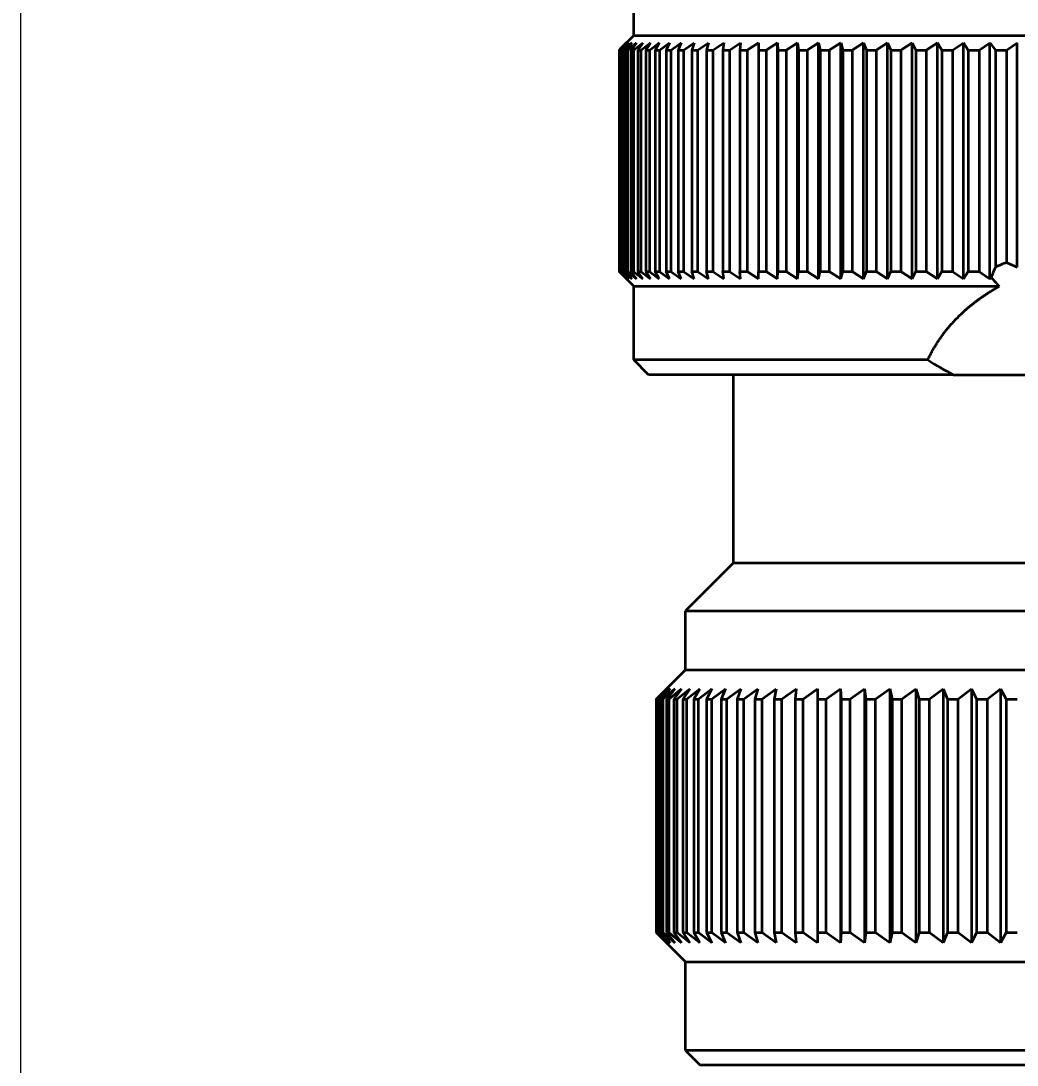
# Model space of a CAD drawing. Extents: x 23 to 417, y 3 to 294.
# Drawn here: x 53.39 to 60.14, y 170.25 to 177.33 of the extents above; entities that cross this region are included whole.
import ezdxf
from ezdxf.enums import TextEntityAlignment as Align

# ---------------------------------------------------------------- set-up
doc = ezdxf.new("R2010")
doc.units = 0
doc.layers.get('0').update_dxf_attribs({"lineweight": 13})
doc.styles.get("Standard").update_dxf_attribs({"font": 'isocp.shx'})
doc.dimstyles.get("Standard").update_dxf_attribs({"dimtxt": 2.5, "dimasz": 2.5, "dimexe": 1.25, "dimexo": 0.625, "dimtad": 1, "dimtxsty": 'Standard', "dimcen": 2.5, "dimadec": 0, "dimazin": 0, "dimtfac": 1, "dimtmove": 0, "dimatfit": 0, "dimfxl": 0, "dimarcsym": 0})

# ---------------------------------------------------------------- blocks, each defined once
blk = doc.blocks.new('*D302')
at = {"color": 230, "lineweight": 13, "transparency": 16777216}
for p, q in [((53.3879, 162.6787), (53.3879, 188.9683)), ((53.3879, 188.9683), (88.9879, 188.9683)), ((88.9879, 162.6787), (88.9879, 188.9683))]:
    blk.add_line(p, q, dxfattribs=at)
for points in [[(55.3198, 189.4859), (53.3879, 188.9683), (55.3198, 188.4506)], [(87.0561, 188.4506), (88.9879, 188.9683), (87.0561, 189.4859)]]:
    blk.add_lwpolyline(points, dxfattribs=at)
for s, height, width, p, p2 in [('[', 2, 1.552524, (75.3042, 190.9683), (76.0805, 190.9683)), (']', 2, 1.552524, (79.6344, 190.9683), (80.4107, 190.9683)), ('178', 2, 1.44619, (63.7415, 190.9683), (68.8031, 190.9683)), ('7', 2, 1.412625, (77.0805, 190.9683), (78.6344, 190.9683)), ('%%p2', 1.4, 1.254643, (70.0031, 191.2683), (72.3042, 191.2683)), ('/', 1, 1.818182, (73.3042, 191.4683), (74.3042, 191.4683))]:
    blk.add_text(s, height=height, dxfattribs=dict(at, width=width)).set_placement(p, p2, align=Align.FIT)
blk = doc.blocks.new('*D303')
at = {"color": 30, "lineweight": 13, "transparency": 16777216}
blk.add_line((53.3879, 162.6787), (53.3879, 184.3719), dxfattribs=at)
at = {"color": 30, "lineweight": 13, "ltscale": 0.445, "transparency": 16777216}
blk.add_line((53.3879, 184.3719), (71.1879, 184.3719), dxfattribs=at)
at = {"color": 30, "lineweight": 13, "ltscale": 0.43524, "transparency": 16777216}
blk.add_line((71.1879, 166.9623), (71.1879, 184.3719), dxfattribs=at)
at = {"color": 30, "lineweight": 13, "transparency": 16777216}
for points in [[(55.3198, 184.8896), (53.3879, 184.3719), (55.3198, 183.8543)], [(69.2561, 183.8543), (71.1879, 184.3719), (69.2561, 184.8896)]]:
    blk.add_lwpolyline(points, dxfattribs=at)
for s, height, width, p, p2 in [('[', 2, 1.552524, (63.7767, 186.3719), (64.553, 186.3719)), (']', 2, 1.552524, (68.1069, 186.3719), (68.8832, 186.3719)), ('89', 2, 1.251435, (57.469, 186.3719), (60.7767, 186.3719)), ('4', 2, 1.195298, (65.553, 186.3719), (67.1069, 186.3719)), ('/', 1, 1.818182, (61.7767, 186.8719), (62.7767, 186.8719))]:
    blk.add_text(s, height=height, dxfattribs=dict(at, width=width)).set_placement(p, p2, align=Align.FIT)
blk = doc.blocks.new('BLOCK4442')
at = {"color": 7, "lineweight": 35, "ltscale": 0.0625}
for p, q in [((-68.25, 122.65), (-68.25, 125.15)), ((-68.25, 111.65), (-68.25, 114.15))]:
    blk.add_line(p, q, dxfattribs=at)
at = {"color": 7, "lineweight": 35, "ltscale": 0.01621}
blk.add_line((-68.25, 122.65), (-68.708, 122.192), dxfattribs=at)
at = {"color": 7, "lineweight": 35, "ltscale": 0.48125}
blk.add_line((-68.25, 122.65), (-49, 122.65), dxfattribs=at)
at = {"color": 7, "lineweight": 35, "ltscale": 0.001451}
blk.add_line((-68.709, 122.191), (-68.75, 122.15), dxfattribs=at)
at = {"color": 7, "lineweight": 35, "ltscale": 0.000125614}
for p, q in [((-68.75, 122.15), (-68.745, 122.15)), ((-68.75, 114.65), (-68.745, 114.65))]:
    blk.add_line(p, q, dxfattribs=at)
at = {"color": 7, "lineweight": 35, "ltscale": 0.1875}
for p, q in [((-68.75, 122.15), (-68.75, 114.65)), ((-68.745, 122.15), (-68.745, 114.65)), ((-68.723, 122.15), (-68.723, 114.65)), ((-68.697, 122.15), (-68.697, 114.65)), ((-68.645, 122.15), (-68.645, 114.65)), ((-68.6, 122.15), (-68.6, 114.65)), ((-68.519, 122.15), (-68.519, 114.65)), ((-68.454, 122.15), (-68.454, 114.65)), ((-68.342, 122.15), (-68.342, 114.65)), ((-68.258, 122.15), (-68.258, 114.65)), ((-68.117, 122.15), (-68.117, 114.65)), ((-68.013, 122.15), (-68.013, 114.65)), ((-67.844, 122.15), (-67.844, 114.65)), ((-67.721, 122.15), (-67.721, 114.65)), ((-67.523, 122.15), (-67.523, 114.65)), ((-67.381, 122.15), (-67.381, 114.65)), ((-67.156, 122.15), (-67.156, 114.65)), ((-66.995, 122.15), (-66.995, 114.65)), ((-66.742, 122.15), (-66.742, 114.65)), ((-66.563, 122.15), (-66.563, 114.65)), ((-66.284, 122.15), (-66.284, 114.65)), ((-66.087, 122.15), (-66.087, 114.65)), ((-65.782, 122.15), (-65.782, 114.65)), ((-65.567, 122.15), (-65.567, 114.65)), ((-65.237, 122.15), (-65.237, 114.65)), ((-65.006, 122.15), (-65.006, 114.65)), ((-64.652, 122.15), (-64.652, 114.65)), ((-64.405, 122.15), (-64.405, 114.65)), ((-64.027, 122.15), (-64.027, 114.65)), ((-63.764, 122.15), (-63.764, 114.65)), ((-63.364, 122.15), (-63.364, 114.65)), ((-63.087, 122.15), (-63.087, 114.65)), ((-62.665, 122.15), (-62.665, 114.65)), ((-62.373, 122.15), (-62.373, 114.65)), ((-61.931, 122.15), (-61.931, 114.65)), ((-61.626, 122.15), (-61.626, 114.65)), ((-61.165, 122.15), (-61.165, 114.65)), ((-60.847, 122.15), (-60.847, 114.65)), ((-60.368, 122.15), (-60.368, 114.65)), ((-60.038, 122.15), (-60.038, 114.65)), ((-59.542, 122.15), (-59.542, 114.65)), ((-59.202, 122.15), (-59.202, 114.65)), ((-58.689, 122.15), (-58.689, 114.65)), ((-58.339, 122.15), (-58.339, 114.65)), ((-57.812, 122.15), (-57.812, 114.65)), ((-57.453, 122.15), (-57.453, 114.65)), ((-56.913, 122.15), (-56.913, 114.65)), ((-56.545, 122.15), (-56.545, 114.65))]:
    blk.add_line(p, q, dxfattribs=at)
at = {"color": 7, "lineweight": 35, "ltscale": 0.009029}
for p, q in [((-68.745, 122.15), (-68.485, 122.401)), ((-68.745, 114.65), (-68.485, 114.399))]:
    blk.add_line(p, q, dxfattribs=at)
at = {"color": 7, "lineweight": 35, "ltscale": 0.008636}
for p, q in [((-68.485, 122.401), (-68.723, 122.15)), ((-68.485, 114.399), (-68.723, 114.65))]:
    blk.add_line(p, q, dxfattribs=at)
at = {"color": 7, "lineweight": 35, "ltscale": 0.000627673}
for p, q in [((-68.723, 122.15), (-68.697, 122.15)), ((-68.723, 114.65), (-68.697, 114.65))]:
    blk.add_line(p, q, dxfattribs=at)
at = {"color": 7, "lineweight": 35, "ltscale": 0.009286}
for p, q in [((-68.697, 122.15), (-68.424, 122.401)), ((-68.697, 114.65), (-68.424, 114.399))]:
    blk.add_line(p, q, dxfattribs=at)
at = {"color": 7, "lineweight": 35, "ltscale": 0.008372}
for p, q in [((-68.424, 122.401), (-68.645, 122.15)), ((-68.424, 114.399), (-68.645, 114.65))]:
    blk.add_line(p, q, dxfattribs=at)
at = {"color": 7, "lineweight": 35, "ltscale": 0.001128}
for p, q in [((-68.645, 122.15), (-68.6, 122.15)), ((-68.645, 114.65), (-68.6, 114.65))]:
    blk.add_line(p, q, dxfattribs=at)
at = {"color": 7, "lineweight": 35, "ltscale": 0.009535}
for p, q in [((-68.6, 122.15), (-68.313, 122.401)), ((-68.6, 114.65), (-68.313, 114.399))]:
    blk.add_line(p, q, dxfattribs=at)
at = {"color": 7, "lineweight": 35, "ltscale": 0.008109}
for p, q in [((-68.313, 122.401), (-68.519, 122.15)), ((-68.313, 114.399), (-68.519, 114.65))]:
    blk.add_line(p, q, dxfattribs=at)
at = {"color": 7, "lineweight": 35, "ltscale": 0.001626}
for p, q in [((-68.519, 122.15), (-68.454, 122.15)), ((-68.519, 114.65), (-68.454, 114.65))]:
    blk.add_line(p, q, dxfattribs=at)
at = {"color": 7, "lineweight": 35, "ltscale": 0.009776}
for p, q in [((-68.454, 122.15), (-68.154, 122.401)), ((-68.454, 114.65), (-68.154, 114.399))]:
    blk.add_line(p, q, dxfattribs=at)
at = {"color": 7, "lineweight": 35, "ltscale": 0.007851}
for p, q in [((-68.154, 122.401), (-68.342, 122.15)), ((-68.154, 114.399), (-68.342, 114.65))]:
    blk.add_line(p, q, dxfattribs=at)
at = {"color": 7, "lineweight": 35, "ltscale": 0.002119}
for p, q in [((-68.342, 122.15), (-68.258, 122.15)), ((-68.342, 114.65), (-68.258, 114.65))]:
    blk.add_line(p, q, dxfattribs=at)
at = {"color": 7, "lineweight": 35, "ltscale": 0.010006}
for p, q in [((-68.258, 122.15), (-67.946, 122.401)), ((-68.258, 114.65), (-67.946, 114.399))]:
    blk.add_line(p, q, dxfattribs=at)
at = {"color": 7, "lineweight": 35, "ltscale": 0.0076}
for p, q in [((-67.946, 122.401), (-68.117, 122.15)), ((-67.946, 114.399), (-68.117, 114.65))]:
    blk.add_line(p, q, dxfattribs=at)
at = {"color": 7, "lineweight": 35, "ltscale": 0.002607}
for p, q in [((-68.117, 122.15), (-68.013, 122.15)), ((-68.117, 114.65), (-68.013, 114.65))]:
    blk.add_line(p, q, dxfattribs=at)
at = {"color": 7, "lineweight": 35, "ltscale": 0.010224}
for p, q in [((-68.013, 122.15), (-67.69, 122.401)), ((-68.013, 114.65), (-67.69, 114.399))]:
    blk.add_line(p, q, dxfattribs=at)
at = {"color": 7, "lineweight": 35, "ltscale": 0.00736}
for p, q in [((-67.69, 122.401), (-67.844, 122.15)), ((-67.69, 114.399), (-67.844, 114.65))]:
    blk.add_line(p, q, dxfattribs=at)
at = {"color": 7, "lineweight": 35, "ltscale": 0.003089}
for p, q in [((-67.844, 122.15), (-67.721, 122.15)), ((-67.844, 114.65), (-67.721, 114.65))]:
    blk.add_line(p, q, dxfattribs=at)
at = {"color": 7, "lineweight": 35, "ltscale": 0.010429}
for p, q in [((-67.721, 122.15), (-67.387, 122.401)), ((-67.721, 114.65), (-67.387, 114.399))]:
    blk.add_line(p, q, dxfattribs=at)
at = {"color": 7, "lineweight": 35, "ltscale": 0.007135}
for p, q in [((-67.387, 122.401), (-67.523, 122.15)), ((-67.387, 114.399), (-67.523, 114.65))]:
    blk.add_line(p, q, dxfattribs=at)
at = {"color": 7, "lineweight": 35, "ltscale": 0.003563}
for p, q in [((-67.523, 122.15), (-67.381, 122.15)), ((-67.523, 114.65), (-67.381, 114.65))]:
    blk.add_line(p, q, dxfattribs=at)
at = {"color": 7, "lineweight": 35, "ltscale": 0.010619}
for p, q in [((-67.381, 122.15), (-67.038, 122.401)), ((-67.381, 114.65), (-67.038, 114.399))]:
    blk.add_line(p, q, dxfattribs=at)
at = {"color": 7, "lineweight": 35, "ltscale": 0.006928}
for p, q in [((-67.038, 122.401), (-67.156, 122.15)), ((-67.038, 114.399), (-67.156, 114.65))]:
    blk.add_line(p, q, dxfattribs=at)
at = {"color": 7, "lineweight": 35, "ltscale": 0.004028}
for p, q in [((-67.156, 122.15), (-66.995, 122.15)), ((-67.156, 114.65), (-66.995, 114.65))]:
    blk.add_line(p, q, dxfattribs=at)
at = {"color": 7, "lineweight": 35, "ltscale": 0.010793}
for p, q in [((-66.995, 122.15), (-66.643, 122.401)), ((-66.995, 114.65), (-66.643, 114.399))]:
    blk.add_line(p, q, dxfattribs=at)
at = {"color": 7, "lineweight": 35, "ltscale": 0.006743}
for p, q in [((-66.643, 122.401), (-66.742, 122.15)), ((-66.643, 114.399), (-66.742, 114.65))]:
    blk.add_line(p, q, dxfattribs=at)
at = {"color": 7, "lineweight": 35, "ltscale": 0.004482}
for p, q in [((-66.742, 122.15), (-66.563, 122.15)), ((-66.742, 114.65), (-66.563, 114.65))]:
    blk.add_line(p, q, dxfattribs=at)
at = {"color": 7, "lineweight": 35, "ltscale": 0.01095}
for p, q in [((-66.563, 122.15), (-66.204, 122.401)), ((-66.563, 114.65), (-66.204, 114.399))]:
    blk.add_line(p, q, dxfattribs=at)
at = {"color": 7, "lineweight": 35, "ltscale": 0.006584}
for p, q in [((-66.204, 122.401), (-66.284, 122.15)), ((-66.204, 114.399), (-66.284, 114.65))]:
    blk.add_line(p, q, dxfattribs=at)
at = {"color": 7, "lineweight": 35, "ltscale": 0.004925}
for p, q in [((-66.284, 122.15), (-66.087, 122.15)), ((-66.284, 114.65), (-66.087, 114.65))]:
    blk.add_line(p, q, dxfattribs=at)
at = {"color": 7, "lineweight": 35, "ltscale": 0.01109}
for p, q in [((-66.087, 122.15), (-65.721, 122.401)), ((-66.087, 114.65), (-65.721, 114.399))]:
    blk.add_line(p, q, dxfattribs=at)
at = {"color": 7, "lineweight": 35, "ltscale": 0.006456}
for p, q in [((-65.721, 122.401), (-65.782, 122.15)), ((-65.721, 114.399), (-65.782, 114.65))]:
    blk.add_line(p, q, dxfattribs=at)
at = {"color": 7, "lineweight": 35, "ltscale": 0.005356}
for p, q in [((-65.782, 122.15), (-65.567, 122.15)), ((-65.782, 114.65), (-65.567, 114.65))]:
    blk.add_line(p, q, dxfattribs=at)
at = {"color": 7, "lineweight": 35, "ltscale": 0.011212}
for p, q in [((-65.567, 122.15), (-65.196, 122.401)), ((-65.567, 114.65), (-65.196, 114.399))]:
    blk.add_line(p, q, dxfattribs=at)
at = {"color": 7, "lineweight": 35, "ltscale": 0.006359}
for p, q in [((-65.196, 122.401), (-65.237, 122.15)), ((-65.196, 114.399), (-65.237, 114.65))]:
    blk.add_line(p, q, dxfattribs=at)
at = {"color": 7, "lineweight": 35, "ltscale": 0.005774}
for p, q in [((-65.237, 122.15), (-65.006, 122.15)), ((-65.237, 114.65), (-65.006, 114.65))]:
    blk.add_line(p, q, dxfattribs=at)
at = {"color": 7, "lineweight": 35, "ltscale": 0.011314}
for p, q in [((-65.006, 122.15), (-64.63, 122.401)), ((-65.006, 114.65), (-64.63, 114.399))]:
    blk.add_line(p, q, dxfattribs=at)
at = {"color": 7, "lineweight": 35, "ltscale": 0.006298}
for p, q in [((-64.63, 122.401), (-64.652, 122.15)), ((-64.63, 114.399), (-64.652, 114.65))]:
    blk.add_line(p, q, dxfattribs=at)
at = {"color": 7, "lineweight": 35, "ltscale": 0.006176}
for p, q in [((-64.652, 122.15), (-64.405, 122.15)), ((-64.652, 114.65), (-64.405, 114.65))]:
    blk.add_line(p, q, dxfattribs=at)
at = {"color": 7, "lineweight": 35, "ltscale": 0.011397}
for p, q in [((-64.405, 122.15), (-64.024, 122.401)), ((-64.405, 114.65), (-64.024, 114.399))]:
    blk.add_line(p, q, dxfattribs=at)
at = {"color": 7, "lineweight": 35, "ltscale": 0.006274}
for p, q in [((-64.024, 122.401), (-64.027, 122.15)), ((-64.024, 114.399), (-64.027, 114.65))]:
    blk.add_line(p, q, dxfattribs=at)
at = {"color": 7, "lineweight": 35, "ltscale": 0.006563}
for p, q in [((-64.027, 122.15), (-63.764, 122.15)), ((-64.027, 114.65), (-63.764, 114.65))]:
    blk.add_line(p, q, dxfattribs=at)
at = {"color": 7, "lineweight": 35, "ltscale": 0.011461}
for p, q in [((-63.764, 122.15), (-63.381, 122.401)), ((-63.764, 114.65), (-63.381, 114.399))]:
    blk.add_line(p, q, dxfattribs=at)
at = {"color": 7, "lineweight": 35, "ltscale": 0.006288}
for p, q in [((-63.381, 122.401), (-63.364, 122.15)), ((-63.381, 114.399), (-63.364, 114.65))]:
    blk.add_line(p, q, dxfattribs=at)
at = {"color": 7, "lineweight": 35, "ltscale": 0.200048}
for p, q in [((-63.381, 114.399), (-63.381, 122.401)), ((-62.701, 114.399), (-62.701, 122.401)), ((-61.987, 114.399), (-61.987, 122.401)), ((-61.239, 114.399), (-61.239, 122.401)), ((-60.461, 114.399), (-60.461, 122.401)), ((-59.654, 114.399), (-59.654, 122.401)), ((-58.82, 114.399), (-58.82, 122.401)), ((-57.961, 114.399), (-57.961, 122.401)), ((-57.08, 114.399), (-57.08, 122.401)), ((-56.178, 114.399), (-56.178, 122.401))]:
    blk.add_line(p, q, dxfattribs=at)
at = {"color": 7, "lineweight": 35, "ltscale": 0.006934}
for p, q in [((-63.364, 122.15), (-63.087, 122.15)), ((-63.364, 114.65), (-63.087, 114.65))]:
    blk.add_line(p, q, dxfattribs=at)
at = {"color": 7, "lineweight": 35, "ltscale": 0.011504}
for p, q in [((-63.087, 122.15), (-62.701, 122.401)), ((-63.087, 114.65), (-62.701, 114.399))]:
    blk.add_line(p, q, dxfattribs=at)
at = {"color": 7, "lineweight": 35, "ltscale": 0.006339}
for p, q in [((-62.701, 122.401), (-62.665, 122.15)), ((-62.701, 114.399), (-62.665, 114.65))]:
    blk.add_line(p, q, dxfattribs=at)
at = {"color": 7, "lineweight": 35, "ltscale": 0.007287}
for p, q in [((-62.665, 122.15), (-62.373, 122.15)), ((-62.665, 114.65), (-62.373, 114.65))]:
    blk.add_line(p, q, dxfattribs=at)
at = {"color": 7, "lineweight": 35, "ltscale": 0.011527}
for p, q in [((-62.373, 122.15), (-61.987, 122.401)), ((-62.373, 114.65), (-61.987, 114.399))]:
    blk.add_line(p, q, dxfattribs=at)
at = {"color": 7, "lineweight": 35, "ltscale": 0.006425}
for p, q in [((-61.987, 122.401), (-61.931, 122.15)), ((-61.987, 114.399), (-61.931, 114.65))]:
    blk.add_line(p, q, dxfattribs=at)
at = {"color": 7, "lineweight": 35, "ltscale": 0.007622}
for p, q in [((-61.931, 122.15), (-61.626, 122.15)), ((-61.931, 114.65), (-61.626, 114.65))]:
    blk.add_line(p, q, dxfattribs=at)
at = {"color": 7, "lineweight": 35, "ltscale": 0.011529}
for p, q in [((-61.626, 122.15), (-61.239, 122.401)), ((-61.626, 114.65), (-61.239, 114.399))]:
    blk.add_line(p, q, dxfattribs=at)
at = {"color": 7, "lineweight": 35, "ltscale": 0.006546}
for p, q in [((-61.239, 122.401), (-61.165, 122.15)), ((-61.239, 114.399), (-61.165, 114.65))]:
    blk.add_line(p, q, dxfattribs=at)
at = {"color": 7, "lineweight": 35, "ltscale": 0.007937}
for p, q in [((-61.165, 122.15), (-60.847, 122.15)), ((-61.165, 114.65), (-60.847, 114.65))]:
    blk.add_line(p, q, dxfattribs=at)
at = {"color": 7, "lineweight": 35, "ltscale": 0.011511}
for p, q in [((-60.847, 122.15), (-60.461, 122.401)), ((-60.847, 114.65), (-60.461, 114.399))]:
    blk.add_line(p, q, dxfattribs=at)
at = {"color": 7, "lineweight": 35, "ltscale": 0.006696}
for p, q in [((-60.461, 122.401), (-60.368, 122.15)), ((-60.461, 114.399), (-60.368, 114.65))]:
    blk.add_line(p, q, dxfattribs=at)
at = {"color": 7, "lineweight": 35, "ltscale": 0.008232}
for p, q in [((-60.368, 122.15), (-60.038, 122.15)), ((-60.368, 114.65), (-60.038, 114.65))]:
    blk.add_line(p, q, dxfattribs=at)
at = {"color": 7, "lineweight": 35, "ltscale": 0.011472}
for p, q in [((-60.038, 122.15), (-59.654, 122.401)), ((-60.038, 114.65), (-59.654, 114.399))]:
    blk.add_line(p, q, dxfattribs=at)
at = {"color": 7, "lineweight": 35, "ltscale": 0.006874}
for p, q in [((-59.654, 122.401), (-59.542, 122.15)), ((-59.654, 114.399), (-59.542, 114.65))]:
    blk.add_line(p, q, dxfattribs=at)
at = {"color": 7, "lineweight": 35, "ltscale": 0.008507}
for p, q in [((-59.542, 122.15), (-59.202, 122.15)), ((-59.542, 114.65), (-59.202, 114.65))]:
    blk.add_line(p, q, dxfattribs=at)
at = {"color": 7, "lineweight": 35, "ltscale": 0.011413}
for p, q in [((-59.202, 122.15), (-58.82, 122.401)), ((-59.202, 114.65), (-58.82, 114.399))]:
    blk.add_line(p, q, dxfattribs=at)
at = {"color": 7, "lineweight": 35, "ltscale": 0.007075}
for p, q in [((-58.82, 122.401), (-58.689, 122.15)), ((-58.82, 114.399), (-58.689, 114.65))]:
    blk.add_line(p, q, dxfattribs=at)
at = {"color": 7, "lineweight": 35, "ltscale": 0.00876}
for p, q in [((-58.689, 122.15), (-58.339, 122.15)), ((-58.689, 114.65), (-58.339, 114.65))]:
    blk.add_line(p, q, dxfattribs=at)
at = {"color": 7, "lineweight": 35, "ltscale": 0.011334}
for p, q in [((-58.339, 122.15), (-57.961, 122.401)), ((-58.339, 114.65), (-57.961, 114.399))]:
    blk.add_line(p, q, dxfattribs=at)
at = {"color": 7, "lineweight": 35, "ltscale": 0.007296}
for p, q in [((-57.961, 122.401), (-57.812, 122.15)), ((-57.961, 114.399), (-57.812, 114.65))]:
    blk.add_line(p, q, dxfattribs=at)
at = {"color": 7, "lineweight": 35, "ltscale": 0.008991}
for p, q in [((-57.812, 122.15), (-57.453, 122.15)), ((-57.812, 114.65), (-57.453, 114.65))]:
    blk.add_line(p, q, dxfattribs=at)
at = {"color": 7, "lineweight": 35, "ltscale": 0.011236}
for p, q in [((-57.453, 122.15), (-57.08, 122.401)), ((-57.453, 114.65), (-57.08, 114.399))]:
    blk.add_line(p, q, dxfattribs=at)
at = {"color": 7, "lineweight": 35, "ltscale": 0.007532}
for p, q in [((-57.08, 122.401), (-56.913, 122.15)), ((-57.08, 114.399), (-56.913, 114.65))]:
    blk.add_line(p, q, dxfattribs=at)
at = {"color": 7, "lineweight": 35, "ltscale": 0.009199}
for p, q in [((-56.913, 122.15), (-56.545, 122.15)), ((-56.913, 114.65), (-56.545, 114.65))]:
    blk.add_line(p, q, dxfattribs=at)
at = {"color": 7, "lineweight": 35, "ltscale": 0.011119}
for p, q in [((-56.545, 122.15), (-56.178, 122.401)), ((-56.545, 114.65), (-56.178, 114.399))]:
    blk.add_line(p, q, dxfattribs=at)
at = {"color": 7, "lineweight": 35, "ltscale": 0.00778}
blk.add_line((-56.178, 122.401), (-55.994, 122.15), dxfattribs=at)
at = {"color": 7, "lineweight": 35, "ltscale": 0.009384}
blk.add_line((-55.994, 122.15), (-55.619, 122.15), dxfattribs=at)
at = {"color": 7, "lineweight": 35, "ltscale": 0.183912}
blk.add_line((-55.994, 122.15), (-55.994, 114.794), dxfattribs=at)
at = {"color": 7, "lineweight": 35, "ltscale": 0.010983}
blk.add_line((-55.619, 122.15), (-55.258, 122.401), dxfattribs=at)
at = {"color": 7, "lineweight": 35, "ltscale": 0.179895}
blk.add_line((-55.619, 122.15), (-55.619, 114.954), dxfattribs=at)
at = {"color": 7, "lineweight": 35, "ltscale": 0.190265}
blk.add_line((-55.258, 114.79), (-55.258, 122.401), dxfattribs=at)
at = {"color": 7, "lineweight": 35, "ltscale": 0.009901}
blk.add_line((-55.619, 114.954), (-55.258, 114.79), dxfattribs=at)
at = {"color": 7, "lineweight": 35, "ltscale": 0.001371}
blk.add_line((-68.711, 114.611), (-68.75, 114.65), dxfattribs=at)
at = {"color": 7, "lineweight": 35, "ltscale": 0.01629}
blk.add_line((-68.25, 114.15), (-68.711, 114.611), dxfattribs=at)
at = {"color": 7, "lineweight": 35, "ltscale": 0.001563}
blk.add_line((-56.178, 114.399), (-56.141, 114.449), dxfattribs=at)
at = {"color": 7, "lineweight": 35, "ltscale": 0.309718}
blk.add_line((-68.25, 114.15), (-55.861, 114.15), dxfattribs=at)
at = {"color": 7, "lineweight": 35, "ltscale": 0.249049}
blk.add_line((-58.288, 111.65), (-68.25, 111.65), dxfattribs=at)
at = {"color": 7, "lineweight": 35, "ltscale": 0.017678}
for p, q in [((-67.75, 111.15), (-68.25, 111.65)), ((-66.5, 88.25), (-66, 87.75))]:
    blk.add_line(p, q, dxfattribs=at)
at = {"color": 7, "lineweight": 35, "ltscale": 0.258096}
blk.add_line((-57.426, 111.15), (-67.75, 111.15), dxfattribs=at)
at = {"color": 7, "lineweight": 35, "ltscale": 0.159375}
blk.add_line((-64.875, 104.775), (-64.875, 111.15), dxfattribs=at)
at = {"color": 7, "lineweight": 35, "ltscale": 0.173154}
blk.add_line((-57.426, 111.15), (-50.5, 111.15), dxfattribs=at)
at = {"color": 7, "lineweight": 35, "ltscale": 0.057452}
blk.add_line((-64.875, 104.775), (-66.5, 103.15), dxfattribs=at)
at = {"color": 7, "lineweight": 35, "ltscale": 0.396875}
blk.add_line((-64.875, 104.775), (-49, 104.775), dxfattribs=at)
at = {"color": 7, "lineweight": 35, "ltscale": 0.05}
blk.add_line((-66.5, 101.15), (-66.5, 103.15), dxfattribs=at)
at = {"color": 7, "lineweight": 35, "ltscale": 0.4375}
for p, q in [((-66.5, 103.15), (-49, 103.15)), ((-66.5, 101.15), (-49, 101.15)), ((-66.5, 91.25), (-49, 91.25)), ((-49, 88.25), (-66.5, 88.25))]:
    blk.add_line(p, q, dxfattribs=at)
at = {"color": 7, "lineweight": 35, "ltscale": 0.022788}
for p, q in [((-66.5, 101.15), (-67.145, 100.505)), ((-67.145, 91.895), (-66.5, 91.25))]:
    blk.add_line(p, q, dxfattribs=at)
at = {"color": 7, "lineweight": 35, "ltscale": 0.012508}
for p, q in [((-67.497, 100.15), (-67.145, 100.505)), ((-67.145, 100.505), (-67.497, 100.15)), ((-67.497, 92.25), (-67.145, 91.895))]:
    blk.add_line(p, q, dxfattribs=at)
at = {"color": 7, "lineweight": 35, "ltscale": 0.012869}
for p, q in [((-67.485, 100.15), (-67.113, 100.505)), ((-67.113, 91.895), (-67.485, 92.25))]:
    blk.add_line(p, q, dxfattribs=at)
at = {"color": 7, "lineweight": 35, "ltscale": 0.012136}
for p, q in [((-67.113, 100.505), (-67.443, 100.15)), ((-67.443, 92.25), (-67.113, 91.895))]:
    blk.add_line(p, q, dxfattribs=at)
at = {"color": 7, "lineweight": 35, "ltscale": 0.013216}
for p, q in [((-67.408, 100.15), (-67.017, 100.505)), ((-67.017, 91.895), (-67.408, 92.25))]:
    blk.add_line(p, q, dxfattribs=at)
at = {"color": 7, "lineweight": 35, "ltscale": 0.011758}
for p, q in [((-67.017, 100.505), (-67.325, 100.15)), ((-67.325, 92.25), (-67.017, 91.895))]:
    blk.add_line(p, q, dxfattribs=at)
at = {"color": 7, "lineweight": 35, "ltscale": 0.013544}
for p, q in [((-67.267, 100.15), (-66.858, 100.505)), ((-66.858, 91.895), (-67.267, 92.25))]:
    blk.add_line(p, q, dxfattribs=at)
at = {"color": 7, "lineweight": 35, "ltscale": 0.011379}
for p, q in [((-66.858, 100.505), (-67.143, 100.15)), ((-67.143, 92.25), (-66.858, 91.895))]:
    blk.add_line(p, q, dxfattribs=at)
at = {"color": 7, "lineweight": 35, "ltscale": 0.013851}
for p, q in [((-67.062, 100.15), (-66.637, 100.505)), ((-66.637, 91.895), (-67.062, 92.25))]:
    blk.add_line(p, q, dxfattribs=at)
at = {"color": 7, "lineweight": 35, "ltscale": 0.011003}
for p, q in [((-66.637, 100.505), (-66.896, 100.15)), ((-66.896, 92.25), (-66.637, 91.895))]:
    blk.add_line(p, q, dxfattribs=at)
at = {"color": 7, "lineweight": 35, "ltscale": 0.014133}
for p, q in [((-66.793, 100.15), (-66.353, 100.505)), ((-66.353, 91.895), (-66.793, 92.25))]:
    blk.add_line(p, q, dxfattribs=at)
at = {"color": 7, "lineweight": 35, "ltscale": 0.010638}
for p, q in [((-66.353, 100.505), (-66.587, 100.15)), ((-66.587, 92.25), (-66.353, 91.895))]:
    blk.add_line(p, q, dxfattribs=at)
at = {"color": 7, "lineweight": 35, "ltscale": 0.014389}
for p, q in [((-66.462, 100.15), (-66.009, 100.505)), ((-66.009, 91.895), (-66.462, 92.25))]:
    blk.add_line(p, q, dxfattribs=at)
at = {"color": 7, "lineweight": 35, "ltscale": 0.010289}
for p, q in [((-66.009, 100.505), (-66.217, 100.15)), ((-66.217, 92.25), (-66.009, 91.895))]:
    blk.add_line(p, q, dxfattribs=at)
at = {"color": 7, "lineweight": 35, "ltscale": 0.014616}
for p, q in [((-66.069, 100.15), (-65.605, 100.505)), ((-65.605, 91.895), (-66.069, 92.25))]:
    blk.add_line(p, q, dxfattribs=at)
at = {"color": 7, "lineweight": 35, "ltscale": 0.009964}
for p, q in [((-65.605, 100.505), (-65.785, 100.15)), ((-65.785, 92.25), (-65.605, 91.895))]:
    blk.add_line(p, q, dxfattribs=at)
at = {"color": 7, "lineweight": 35, "ltscale": 0.014813}
for p, q in [((-65.616, 100.15), (-65.142, 100.505)), ((-65.142, 91.895), (-65.616, 92.25))]:
    blk.add_line(p, q, dxfattribs=at)
at = {"color": 7, "lineweight": 35, "ltscale": 0.009669}
for p, q in [((-65.142, 100.505), (-65.295, 100.15)), ((-65.295, 92.25), (-65.142, 91.895))]:
    blk.add_line(p, q, dxfattribs=at)
at = {"color": 7, "lineweight": 35, "ltscale": 0.014977}
for p, q in [((-65.105, 100.15), (-64.623, 100.505)), ((-64.623, 91.895), (-65.105, 92.25))]:
    blk.add_line(p, q, dxfattribs=at)
at = {"color": 7, "lineweight": 35, "ltscale": 0.009413}
for p, q in [((-64.623, 100.505), (-64.747, 100.15)), ((-64.747, 92.25), (-64.623, 91.895))]:
    blk.add_line(p, q, dxfattribs=at)
at = {"color": 7, "lineweight": 35, "ltscale": 0.015108}
for p, q in [((-64.538, 100.15), (-64.049, 100.505)), ((-64.049, 91.895), (-64.538, 92.25))]:
    blk.add_line(p, q, dxfattribs=at)
at = {"color": 7, "lineweight": 35, "ltscale": 0.0092}
for p, q in [((-64.049, 100.505), (-64.145, 100.15)), ((-64.145, 92.25), (-64.049, 91.895))]:
    blk.add_line(p, q, dxfattribs=at)
at = {"color": 7, "lineweight": 35, "ltscale": 0.015205}
for p, q in [((-63.916, 100.15), (-63.422, 100.505)), ((-63.422, 91.895), (-63.916, 92.25))]:
    blk.add_line(p, q, dxfattribs=at)
at = {"color": 7, "lineweight": 35, "ltscale": 0.009039}
for p, q in [((-63.422, 100.505), (-63.488, 100.15)), ((-63.488, 92.25), (-63.422, 91.895))]:
    blk.add_line(p, q, dxfattribs=at)
at = {"color": 7, "lineweight": 35, "ltscale": 0.015267}
for p, q in [((-63.241, 100.15), (-62.745, 100.505)), ((-62.745, 91.895), (-63.241, 92.25))]:
    blk.add_line(p, q, dxfattribs=at)
at = {"color": 7, "lineweight": 35, "ltscale": 0.008934}
for p, q in [((-62.745, 100.505), (-62.782, 100.15)), ((-62.782, 92.25), (-62.745, 91.895))]:
    blk.add_line(p, q, dxfattribs=at)
at = {"color": 7, "lineweight": 35, "ltscale": 0.015294}
for p, q in [((-62.517, 100.15), (-62.019, 100.505)), ((-62.019, 91.895), (-62.517, 92.25))]:
    blk.add_line(p, q, dxfattribs=at)
at = {"color": 7, "lineweight": 35, "ltscale": 0.008888}
for p, q in [((-62.019, 100.505), (-62.026, 100.15)), ((-62.026, 92.25), (-62.019, 91.895))]:
    blk.add_line(p, q, dxfattribs=at)
at = {"color": 7, "lineweight": 35, "ltscale": 0.015285}
for p, q in [((-61.745, 100.15), (-61.247, 100.505)), ((-61.247, 91.895), (-61.745, 92.25))]:
    blk.add_line(p, q, dxfattribs=at)
at = {"color": 7, "lineweight": 35, "ltscale": 0.008904}
for p, q in [((-61.247, 100.505), (-61.225, 100.15)), ((-61.225, 92.25), (-61.247, 91.895))]:
    blk.add_line(p, q, dxfattribs=at)
at = {"color": 7, "lineweight": 35, "ltscale": 0.215273}
for p, q in [((-61.247, 100.505), (-61.247, 91.895)), ((-60.433, 100.505), (-60.433, 91.895)), ((-59.578, 100.505), (-59.578, 91.895)), ((-58.686, 100.505), (-58.686, 91.895)), ((-57.76, 100.505), (-57.76, 91.895)), ((-56.803, 100.505), (-56.803, 91.895)), ((-55.819, 100.505), (-55.819, 91.895))]:
    blk.add_line(p, q, dxfattribs=at)
at = {"color": 7, "lineweight": 35, "ltscale": 0.015241}
for p, q in [((-60.928, 100.15), (-60.433, 100.505)), ((-60.433, 91.895), (-60.928, 92.25))]:
    blk.add_line(p, q, dxfattribs=at)
at = {"color": 7, "lineweight": 35, "ltscale": 0.008979}
for p, q in [((-60.433, 100.505), (-60.381, 100.15)), ((-60.381, 92.25), (-60.433, 91.895))]:
    blk.add_line(p, q, dxfattribs=at)
at = {"color": 7, "lineweight": 35, "ltscale": 0.015161}
for p, q in [((-60.069, 100.15), (-59.578, 100.505)), ((-59.578, 91.895), (-60.069, 92.25))]:
    blk.add_line(p, q, dxfattribs=at)
at = {"color": 7, "lineweight": 35, "ltscale": 0.009113}
for p, q in [((-59.578, 100.505), (-59.497, 100.15)), ((-59.497, 92.25), (-59.578, 91.895))]:
    blk.add_line(p, q, dxfattribs=at)
at = {"color": 7, "lineweight": 35, "ltscale": 0.015047}
for p, q in [((-59.172, 100.15), (-58.686, 100.505)), ((-58.686, 91.895), (-59.172, 92.25))]:
    blk.add_line(p, q, dxfattribs=at)
at = {"color": 7, "lineweight": 35, "ltscale": 0.009301}
for p, q in [((-58.686, 100.505), (-58.576, 100.15)), ((-58.576, 92.25), (-58.686, 91.895))]:
    blk.add_line(p, q, dxfattribs=at)
at = {"color": 7, "lineweight": 35, "ltscale": 0.014899}
for p, q in [((-58.238, 100.15), (-57.76, 100.505)), ((-57.76, 91.895), (-58.238, 92.25))]:
    blk.add_line(p, q, dxfattribs=at)
at = {"color": 7, "lineweight": 35, "ltscale": 0.009536}
for p, q in [((-57.76, 100.505), (-57.622, 100.15)), ((-57.622, 92.25), (-57.76, 91.895))]:
    blk.add_line(p, q, dxfattribs=at)
at = {"color": 7, "lineweight": 35, "ltscale": 0.014718}
for p, q in [((-57.273, 100.15), (-56.803, 100.505)), ((-56.803, 91.895), (-57.273, 92.25))]:
    blk.add_line(p, q, dxfattribs=at)
at = {"color": 7, "lineweight": 35, "ltscale": 0.009812}
for p, q in [((-56.803, 100.505), (-56.637, 100.15)), ((-56.637, 92.25), (-56.803, 91.895))]:
    blk.add_line(p, q, dxfattribs=at)
at = {"color": 7, "lineweight": 35, "ltscale": 0.014506}
for p, q in [((-56.278, 100.15), (-55.819, 100.505)), ((-55.819, 91.895), (-56.278, 92.25))]:
    blk.add_line(p, q, dxfattribs=at)
at = {"color": 7, "lineweight": 35, "ltscale": 0.010123}
for p, q in [((-55.819, 100.505), (-55.625, 100.15)), ((-55.625, 92.25), (-55.819, 91.895))]:
    blk.add_line(p, q, dxfattribs=at)
at = {"color": 7, "lineweight": 35, "ltscale": 0.1975}
for p, q in [((-67.497, 100.15), (-67.497, 92.25)), ((-67.497, 100.15), (-67.497, 92.25)), ((-67.485, 100.15), (-67.485, 92.25)), ((-67.443, 100.15), (-67.443, 92.25)), ((-67.408, 100.15), (-67.408, 92.25)), ((-67.325, 100.15), (-67.325, 92.25)), ((-67.267, 100.15), (-67.267, 92.25)), ((-67.143, 100.15), (-67.143, 92.25)), ((-67.062, 100.15), (-67.062, 92.25)), ((-66.896, 100.15), (-66.896, 92.25)), ((-66.793, 100.15), (-66.793, 92.25)), ((-66.587, 100.15), (-66.587, 92.25)), ((-66.462, 100.15), (-66.462, 92.25)), ((-66.217, 100.15), (-66.217, 92.25)), ((-66.069, 100.15), (-66.069, 92.25)), ((-65.785, 100.15), (-65.785, 92.25)), ((-65.616, 100.15), (-65.616, 92.25)), ((-65.295, 100.15), (-65.295, 92.25)), ((-65.105, 100.15), (-65.105, 92.25)), ((-64.747, 100.15), (-64.747, 92.25)), ((-64.538, 100.15), (-64.538, 92.25)), ((-64.145, 100.15), (-64.145, 92.25)), ((-63.916, 100.15), (-63.916, 92.25)), ((-63.488, 100.15), (-63.488, 92.25)), ((-63.241, 100.15), (-63.241, 92.25)), ((-62.782, 100.15), (-62.782, 92.25)), ((-62.517, 100.15), (-62.517, 92.25)), ((-62.026, 100.15), (-62.026, 92.25)), ((-61.745, 100.15), (-61.745, 92.25)), ((-61.225, 100.15), (-61.225, 92.25)), ((-60.928, 100.15), (-60.928, 92.25)), ((-60.381, 100.15), (-60.381, 92.25)), ((-60.069, 100.15), (-60.069, 92.25)), ((-59.497, 100.15), (-59.497, 92.25)), ((-59.172, 100.15), (-59.172, 92.25)), ((-58.576, 100.15), (-58.576, 92.25)), ((-58.238, 100.15), (-58.238, 92.25)), ((-57.622, 100.15), (-57.622, 92.25)), ((-57.273, 100.15), (-57.273, 92.25)), ((-56.637, 100.15), (-56.637, 92.25)), ((-56.278, 100.15), (-56.278, 92.25)), ((-55.625, 100.15), (-55.625, 92.25))]:
    blk.add_line(p, q, dxfattribs=at)
at = {"color": 7, "lineweight": 35, "ltscale": 0.000290653}
for p, q in [((-67.497, 100.15), (-67.485, 100.15)), ((-67.497, 92.25), (-67.485, 92.25))]:
    blk.add_line(p, q, dxfattribs=at)
at = {"color": 7, "lineweight": 35, "ltscale": 0.000870937}
for p, q in [((-67.443, 100.15), (-67.408, 100.15)), ((-67.443, 92.25), (-67.408, 92.25))]:
    blk.add_line(p, q, dxfattribs=at)
at = {"color": 7, "lineweight": 35, "ltscale": 0.001448}
for p, q in [((-67.325, 100.15), (-67.267, 100.15)), ((-67.325, 92.25), (-67.267, 92.25))]:
    blk.add_line(p, q, dxfattribs=at)
at = {"color": 7, "lineweight": 35, "ltscale": 0.00202}
for p, q in [((-67.143, 100.15), (-67.062, 100.15)), ((-67.143, 92.25), (-67.062, 92.25))]:
    blk.add_line(p, q, dxfattribs=at)
at = {"color": 7, "lineweight": 35, "ltscale": 0.002585}
for p, q in [((-66.896, 100.15), (-66.793, 100.15)), ((-66.896, 92.25), (-66.793, 92.25))]:
    blk.add_line(p, q, dxfattribs=at)
at = {"color": 7, "lineweight": 35, "ltscale": 0.003141}
for p, q in [((-66.587, 100.15), (-66.462, 100.15)), ((-66.587, 92.25), (-66.462, 92.25))]:
    blk.add_line(p, q, dxfattribs=at)
at = {"color": 7, "lineweight": 35, "ltscale": 0.003686}
for p, q in [((-66.217, 100.15), (-66.069, 100.15)), ((-66.217, 92.25), (-66.069, 92.25))]:
    blk.add_line(p, q, dxfattribs=at)
at = {"color": 7, "lineweight": 35, "ltscale": 0.004218}
for p, q in [((-65.785, 100.15), (-65.616, 100.15)), ((-65.785, 92.25), (-65.616, 92.25))]:
    blk.add_line(p, q, dxfattribs=at)
at = {"color": 7, "lineweight": 35, "ltscale": 0.004735}
for p, q in [((-65.295, 100.15), (-65.105, 100.15)), ((-65.295, 92.25), (-65.105, 92.25))]:
    blk.add_line(p, q, dxfattribs=at)
at = {"color": 7, "lineweight": 35, "ltscale": 0.005236}
for p, q in [((-64.747, 100.15), (-64.538, 100.15)), ((-64.747, 92.25), (-64.538, 92.25))]:
    blk.add_line(p, q, dxfattribs=at)
at = {"color": 7, "lineweight": 35, "ltscale": 0.005718}
for p, q in [((-64.145, 100.15), (-63.916, 100.15)), ((-64.145, 92.25), (-63.916, 92.25))]:
    blk.add_line(p, q, dxfattribs=at)
at = {"color": 7, "lineweight": 35, "ltscale": 0.00618}
for p, q in [((-63.488, 100.15), (-63.241, 100.15)), ((-63.488, 92.25), (-63.241, 92.25))]:
    blk.add_line(p, q, dxfattribs=at)
at = {"color": 7, "lineweight": 35, "ltscale": 0.00662}
for p, q in [((-62.782, 100.15), (-62.517, 100.15)), ((-62.782, 92.25), (-62.517, 92.25))]:
    blk.add_line(p, q, dxfattribs=at)
at = {"color": 7, "lineweight": 35, "ltscale": 0.007038}
for p, q in [((-62.026, 100.15), (-61.745, 100.15)), ((-62.026, 92.25), (-61.745, 92.25))]:
    blk.add_line(p, q, dxfattribs=at)
at = {"color": 7, "lineweight": 35, "ltscale": 0.00743}
for p, q in [((-61.225, 100.15), (-60.928, 100.15)), ((-61.225, 92.25), (-60.928, 92.25))]:
    blk.add_line(p, q, dxfattribs=at)
at = {"color": 7, "lineweight": 35, "ltscale": 0.007796}
for p, q in [((-60.381, 100.15), (-60.069, 100.15)), ((-60.381, 92.25), (-60.069, 92.25))]:
    blk.add_line(p, q, dxfattribs=at)
at = {"color": 7, "lineweight": 35, "ltscale": 0.008135}
for p, q in [((-59.497, 100.15), (-59.172, 100.15)), ((-59.497, 92.25), (-59.172, 92.25))]:
    blk.add_line(p, q, dxfattribs=at)
at = {"color": 7, "lineweight": 35, "ltscale": 0.008445}
for p, q in [((-58.576, 100.15), (-58.238, 100.15)), ((-58.576, 92.25), (-58.238, 92.25))]:
    blk.add_line(p, q, dxfattribs=at)
at = {"color": 7, "lineweight": 35, "ltscale": 0.008726}
for p, q in [((-57.622, 100.15), (-57.273, 100.15)), ((-57.622, 92.25), (-57.273, 92.25))]:
    blk.add_line(p, q, dxfattribs=at)
at = {"color": 7, "lineweight": 35, "ltscale": 0.008976}
for p, q in [((-56.637, 100.15), (-56.278, 100.15)), ((-56.637, 92.25), (-56.278, 92.25))]:
    blk.add_line(p, q, dxfattribs=at)
at = {"color": 7, "lineweight": 35, "ltscale": 0.009194}
for p, q in [((-55.625, 100.15), (-55.257, 100.15)), ((-55.625, 92.25), (-55.257, 92.25))]:
    blk.add_line(p, q, dxfattribs=at)
at = {"color": 7, "lineweight": 35, "ltscale": 0.075}
blk.add_line((-66.5, 88.25), (-66.5, 91.25), dxfattribs=at)
at = {"color": 7, "lineweight": 35, "ltscale": 0.425}
blk.add_line((-49, 87.75), (-66, 87.75), dxfattribs=at)
at = {"color": 7, "lineweight": 35}
for centre, radius, start, end in [((-47.611, 111.013), 9.196, 155.722, 158.0539), ((-51.983, 105.941), 9.719, 111.9702, 114.3774), ((-53.125, 116.988), 3.942, 220.096, 226.0521), ((-49.644, 125.559), 16.377, 238.1398, 241.6264)]:
    blk.add_arc(centre, radius, start, end, dxfattribs=at)
blk.add_open_spline([(-58.288, 111.65), (-58.166, 111.912), (-58.026, 112.163), (-57.868, 112.401), (-57.521, 112.854), (-57.119, 113.255), (-56.909, 113.44), (-56.577, 113.7), (-56.224, 113.934), (-56.105, 114.009), (-55.984, 114.081), (-55.861, 114.15)], degree=5, knots=[0, 0, 0, 0, 0, 0, 2.550057, 2.550057, 2.550057, 5.088439, 5.088439, 5.088439, 6.35093, 6.35093, 6.35093, 6.35093, 6.35093, 6.35093], dxfattribs=at)

msp = doc.modelspace()

# ---------------------------------------------------------------- block references
at = {"lineweight": 0, "xscale": 0.2, "yscale": 0.2, "zscale": 0.2}
msp.add_blockref('BLOCK4442', (71.1932, 152.6987), dxfattribs=at)

# ---------------------------------------------------------------- dimensions: what is measured, and where the dimension line sits
at = {"color": 0, "lineweight": 0}
dim = msp.add_linear_dim(base=(88.9879, 188.9683), p1=(53.3879, 162.4787), p2=(88.9879, 162.4787), angle=0, text='<>{}{%%p2}', dimstyle='Standard', override={"dimlfac": 5, "dimtol": 0, "dimlim": 0, "dimtp": 2, "dimtm": 2}, dxfattribs=at)
dim.commit()
dim.dimension.update_dxf_attribs({"geometry": '*D302', "text_midpoint": (72.0761, 188.9683), "dimtype": 161})
dim = msp.add_linear_dim(base=(53.3879, 184.3719), p1=(71.1879, 166.7623), p2=(53.3879, 162.4787), angle=179.99905, dimstyle='Standard', override={"dimlfac": 5}, dxfattribs=at)
dim.commit()
dim.dimension.update_dxf_attribs({"geometry": '*D303', "text_midpoint": (63.1761, 184.3719), "dimtype": 160})

doc.saveas('drawing.dxf')
